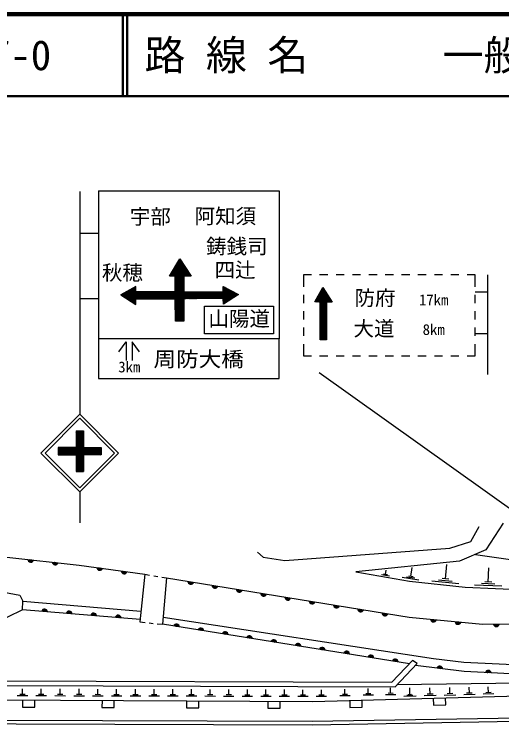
# Model space of a CAD drawing. Units: millimetres, scale not verified. Extents: x 40000 to 680000, y 20000 to 380000.
# Drawn here: x 164493 to 223963, y 293249 to 380000 of the extents above; entities that cross this region are included whole.
import ezdxf
from ezdxf.enums import TextEntityAlignment as Align

# ---------------------------------------------------------------- set-up
doc = ezdxf.new("R2010")
doc.units = ezdxf.units.MM
doc.header["$LTSCALE"] = 1000
for name, color, linetype, lineweight in [('M-BGD', 7, 'Continuous', 25), ('M-STR-STRC', 7, 'Continuous', 25), ('M-STR-STRD', 7, 'Continuous', 25), ('M-TTL', 2, 'Continuous', 140), ('M-TTL-LINE', 7, 'Continuous', 50)]:
    doc.layers.add(name, color=color, linetype=linetype, lineweight=lineweight)
doc.layers.add('M-TTL-TXT', color=7, linetype='Continuous')
doc.styles.add('ＭＳ ゴシック', font='')
doc.styles.get('ＭＳ ゴシック').set_extended_font_data('MS Gothic')

msp = doc.modelspace()

# ---------------------------------------------------------------- hatches: boundary and pattern name
at = {"layer": 'M-STR-STRC'}
h = msp.add_hatch(dxfattribs=at)
h.set_pattern_fill('USER', color=256, style=0, pattern_type=2)
h.set_pattern_definition([(134.75619, (-418707, 369119), (-68.71182, -68.12952), []), (44.75619, (-418707, 369119), (-68.13293, 68.71526), [])])
h.paths.add_polyline_path([(184137, 347996), (183430, 348011), (184705, 350118), (186069, 348016), (185176, 348019), (185180, 345261), (184144, 345261)])
h = msp.add_hatch(dxfattribs=at)
h.set_pattern_fill('USER', color=256, style=0, pattern_type=2)
h.set_pattern_definition([(137.15025, (147288, 860984), (-56.30232, -60.69517), []), (227.15025, (147288, 860984), (60.6982, -56.30513), [])])
h.paths.add_polyline_path([(179326, 346087), (179320, 346744), (177478, 345750), (179325, 344566), (179328, 345264), (184144, 345261), (184141, 346090)])
h = msp.add_hatch(dxfattribs=at)
h.set_pattern_fill('USER', color=256, style=0, pattern_type=2)
h.set_pattern_definition([(43.23603, (218559, 861220), (-56.71023, 60.31421), []), (313.23603, (218559, 861220), (60.31722, 56.71307), [])])
h.paths.add_polyline_path([(189993, 346119), (189995, 346776), (191843, 345794), (190004, 344597), (189996, 345295), (185180, 345261), (185177, 346089)])
h = msp.add_hatch(dxfattribs=at)
h.set_pattern_fill('USER', color=256, style=0, pattern_type=2)
h.set_pattern_definition([(132.87815, (-292979, 375402), (-58.29559, -54.1302), []), (42.87815, (-292979, 375402), (-54.13291, 58.29851), [])])
h.paths.add_polyline_path([(201804, 344862), (201172, 344867), (202127, 346638), (203266, 344863), (202595, 344860), (202600, 340232), (201804, 340235)])
h = msp.add_hatch(dxfattribs=at)
h.set_pattern_fill('USER', color=256, style=0, pattern_type=2)
h.set_pattern_definition([(46.2817, (184722, 342526), (-72.2746, 69.1113), []), (136.2817, (184722, 342526), (-69.1113, -72.2746), [])])
h.paths.add_polyline_path([(184144, 345261), (185183, 345261), (185183, 342526), (184151, 342526)])
h = msp.add_hatch(dxfattribs=at)
h.set_pattern_fill('USER', color=256, style=0, pattern_type=2)
h.set_pattern_definition([(45, (171606, 327094), (-70.7107, 70.7107), []), (135, (171606, 327094), (-70.7107, -70.7107), [])])
h.paths.add_polyline_path([(169873, 327094), (172034, 327094), (172034, 329126), (172934, 329126), (172934, 327094), (175096, 327094), (175096, 326194), (172934, 326194), (172934, 324161), (172034, 324161), (172034, 326194), (169873, 326194)])

# ---------------------------------------------------------------- linework, layer by layer
at = {"layer": 'M-BGD'}
for p, q in [((212884, 311345), (213042, 312433)), ((217105, 311050), (217273, 312808)), ((222318, 310665), (222392, 312430)), ((180420, 311636), (179817, 305801)), ((180420, 311636), (181012, 311533)), ((181504, 311447), (181997, 311361)), ((210256, 311394), (209278, 311536)), ((210030, 311560), (209541, 311631)), ((209786, 311596), (209861, 312117)), ((182489, 311275), (183081, 311172)), ((183081, 311172), (182567, 305518)), ((213864, 310925), (211824, 311221)), ((213374, 311135), (212354, 311283)), ((213139, 311308), (212629, 311382)), ((218712, 310453), (215415, 310768)), ((217909, 310752), (216260, 310909)), ((217517, 311011), (216693, 311089)), ((222732, 310648), (221904, 310683)), ((223954, 310155), (220645, 310294)), ((223136, 310410), (221481, 310480)), ((165522, 307296), (165536, 308335)), ((165536, 308335), (179952, 307108)), ((179849, 306111), (165522, 307296)), ((179817, 305801), (180446, 305736)), ((180944, 305685), (181441, 305634)), ((181938, 305583), (182567, 305518)), ((212696, 300698), (182567, 305518)), ((210563, 298448), (213057, 301078)), ((213641, 300722), (213057, 301078)), ((68426, 298934), (210563, 298448)), ((165490, 296950), (165491, 297648)), ((167796, 296944), (167797, 297640)), ((170098, 296938), (170100, 297633)), ((172397, 296932), (172399, 297625)), ((174693, 296927), (174695, 297618)), ((176985, 296921), (176987, 297610)), ((179273, 296915), (179275, 297603)), ((181558, 296910), (181560, 297595)), ((183840, 296904), (183841, 297587)), ((186118, 296898), (186119, 297580)), ((188392, 296893), (188394, 297572)), ((190663, 296887), (190665, 297565)), ((192931, 296881), (192932, 297557)), ((204838, 296938), (204840, 297606)), ((207684, 297015), (207685, 297684)), ((210402, 297090), (210404, 297758)), ((212750, 296931), (212728, 297742)), ((215219, 296992), (215197, 297775)), ((217638, 297052), (217617, 297808)), ((220008, 297110), (219988, 297841)), ((222330, 297167), (222311, 297872)), ((68432, 296696), (200897, 296104)), ((166144, 296773), (164834, 296776)), ((165817, 296949), (165162, 296950)), ((168449, 296768), (167142, 296771)), ((168122, 296943), (167469, 296945)), ((170749, 296763), (169447, 296766)), ((170424, 296937), (169773, 296939)), ((173047, 296758), (171748, 296761)), ((172722, 296932), (172073, 296933)), ((175340, 296753), (174045, 296755)), ((175017, 296926), (174369, 296927)), ((177631, 296747), (176339, 296750)), ((177308, 296920), (176662, 296922)), ((179917, 296742), (178629, 296745)), ((179596, 296915), (178951, 296916)), ((182201, 296737), (180916, 296740)), ((181880, 296909), (181237, 296910)), ((184480, 296732), (183199, 296735)), ((184160, 296903), (183520, 296905)), ((186756, 296726), (185478, 296729)), ((186437, 296898), (185798, 296899)), ((189029, 296721), (187755, 296724)), ((188711, 296892), (188074, 296893)), ((191298, 296716), (190027, 296719)), ((190981, 296886), (190346, 296888)), ((193564, 296711), (192297, 296714)), ((193248, 296881), (192614, 296882)), ((195826, 296706), (194562, 296709)), ((195511, 296875), (194879, 296876)), ((195195, 296876), (195196, 297550)), ((198085, 296701), (196825, 296704)), ((197770, 296869), (197140, 296871)), ((197455, 296870), (197457, 297542)), ((200340, 296696), (199083, 296698)), ((200027, 296864), (199398, 296865)), ((199712, 296865), (199714, 297535)), ((200897, 296104), (247462, 297379)), ((202592, 296690), (201339, 296693)), ((202279, 296858), (201652, 296860)), ((201966, 296859), (201967, 297528)), ((205465, 296769), (204211, 296772)), ((205152, 296937), (204525, 296938)), ((208310, 296847), (207056, 296850)), ((207997, 297015), (207370, 297016)), ((211029, 296921), (209775, 296924)), ((210716, 297089), (210089, 297091)), ((213516, 296749), (211996, 296708)), ((213133, 296840), (212373, 296820)), ((212940, 296936), (212560, 296926)), ((215959, 296816), (214490, 296776)), ((215586, 297002), (214852, 296982)), ((218352, 296882), (216933, 296843)), ((217992, 297061), (217283, 297042)), ((220698, 296946), (219328, 296909)), ((220350, 297119), (219665, 297101)), ((222996, 297009), (221673, 296973)), ((222660, 297176), (221999, 297158))]:
    msp.add_line(p, q, dxfattribs=at)
for points in [[(224136, 317844), (222027, 314590), (218809, 313226), (206175, 311918), (212701, 310791), (219500, 310045), (226917, 309727), (262878, 311020), (278093, 311756), (292654, 313454), (294535, 313944), (296662, 315117), (296577, 319377), (291827, 336707)], [(194160, 314308), (194850, 313708), (197486, 313326), (217628, 314826), (220191, 315626), (221209, 317444)], [(113611, 312512), (131243, 313918), (143429, 314629), (151525, 314672), (163583, 313725), (172411, 312756), (180420, 311636)], [(220764, 314055), (226181, 313266), (231902, 312932), (233707, 312910)], [(183081, 311172), (212650, 306378), (221607, 305535), (239981, 305631), (292128, 308638), (293357, 309597)], [(68408, 305912), (114252, 307879), (140169, 309630), (151229, 309832), (157226, 309857), (162535, 309562), (165189, 309071), (165536, 308335)], [(282611, 297072), (287857, 298170), (291554, 301243), (295321, 305842), (293981, 309944), (293357, 309597), (294512, 306131), (290884, 301578), (287349, 298990), (282750, 297997), (244436, 298574), (211175, 298121)], [(165522, 307296), (161798, 305507), (158971, 305925), (152679, 306293), (147026, 306318), (131125, 305593), (96257, 303364), (86557, 303020), (68416, 302790)], [(182647, 306391), (215653, 301359), (219334, 300887), (231397, 300318), (258470, 301378), (292216, 303249)], [(291422, 302253), (243216, 299748), (228283, 299303), (219356, 299736), (213435, 300504)], [(68427, 298369), (210963, 297898), (213641, 300722)], [(165500, 296262), (165496, 295408), (166996, 295401), (167000, 296255)], [(175201, 296219), (175197, 295365), (176697, 295358), (176701, 296212)], [(185517, 296173), (185513, 295318), (187013, 295312), (187017, 296166)], [(195439, 296128), (195436, 295274), (196936, 295267), (196940, 296122)], [(205423, 296228), (205447, 295374), (206947, 295415), (206923, 296269)], [(215603, 296506), (215627, 295653), (217126, 295694), (217103, 296548)]]:
    msp.add_lwpolyline(points, dxfattribs=at)
for centre, radius, start, end in [((166512, 313458), 354, 182.53392, 344.9391), ((166512, 313458), 283, 184.75796, 342.71506), ((166512, 313458), 212, 188.50429, 338.96873), ((166512, 313458), 142, 196.21601, 331.257), ((166512, 313458), 100, 206.53368, 320.93934), ((166512, 313458), 100, 206.53368, 320.93934), ((169494, 313130), 354, 182.53392, 344.9391), ((169494, 313130), 283, 184.75796, 342.71506), ((169494, 313130), 212, 188.50429, 338.96873), ((169494, 313130), 142, 196.21601, 331.257), ((169494, 313130), 100, 206.53368, 320.93934), ((169494, 313130), 100, 206.53368, 320.93934), ((174937, 312457), 354, 180.83989, 343.24506), ((174937, 312457), 283, 183.06392, 341.02103), ((174937, 312457), 212, 186.81025, 337.2747), ((174937, 312457), 142, 194.52198, 329.56297), ((174937, 312457), 100, 204.83964, 319.24531), ((174937, 312457), 100, 204.83964, 319.24531), ((177908, 312042), 354, 180.83989, 343.24506), ((177908, 312042), 283, 183.06392, 341.02103), ((177908, 312042), 212, 186.81025, 337.2747), ((177908, 312042), 142, 194.52198, 329.56297), ((177908, 312042), 100, 204.83964, 319.24531), ((177908, 312042), 100, 204.83964, 319.24531), ((186029, 310749), 354, 179.58785, 341.99303), ((186029, 310749), 283, 181.81189, 339.76899), ((186029, 310749), 212, 185.55821, 336.02266), ((186029, 310749), 142, 193.26994, 328.31093), ((186029, 310749), 100, 203.58761, 317.99327), ((186029, 310749), 100, 203.58761, 317.99327), ((188990, 310269), 354, 179.58785, 341.99303), ((188990, 310269), 283, 181.81189, 339.76899), ((188990, 310269), 212, 185.55821, 336.02266), ((188990, 310269), 142, 193.26994, 328.31093), ((188990, 310269), 100, 203.58761, 317.99327), ((188990, 310269), 100, 203.58761, 317.99327), ((191952, 309788), 354, 179.58785, 341.99303), ((191952, 309788), 283, 181.81189, 339.76899), ((191952, 309788), 212, 185.55821, 336.02266), ((191952, 309788), 142, 193.26994, 328.31093), ((191952, 309788), 100, 203.58761, 317.99327), ((191952, 309788), 100, 203.58761, 317.99327), ((194913, 309308), 354, 179.58785, 341.99303), ((194913, 309308), 283, 181.81189, 339.76899), ((194913, 309308), 212, 185.55821, 336.02266), ((194913, 309308), 142, 193.26994, 328.31093), ((194913, 309308), 100, 203.58761, 317.99327), ((194913, 309308), 100, 203.58761, 317.99327), ((197874, 308828), 354, 179.58785, 341.99303), ((197874, 308828), 283, 181.81189, 339.76899), ((197874, 308828), 212, 185.55821, 336.02266), ((197874, 308828), 142, 193.26994, 328.31093), ((197874, 308828), 100, 203.58761, 317.99327), ((197874, 308828), 100, 203.58761, 317.99327), ((200836, 308348), 354, 179.58785, 341.99303), ((200836, 308348), 283, 181.81189, 339.76899), ((200836, 308348), 212, 185.55821, 336.02266), ((200836, 308348), 142, 193.26994, 328.31093), ((200836, 308348), 100, 203.58761, 317.99327), ((200836, 308348), 100, 203.58761, 317.99327), ((168197, 307020), 354, 4.06759, 166.47277), ((168197, 307020), 283, 6.29163, 164.24873), ((168197, 307020), 212, 10.03796, 160.50241), ((168197, 307020), 142, 17.74969, 152.79068), ((168197, 307020), 100, 28.06735, 142.47301), ((168197, 307020), 100, 28.06735, 142.47301), ((171186, 306773), 354, 4.06759, 166.47277), ((203797, 307868), 354, 179.58785, 341.99303), ((203797, 307868), 283, 181.81189, 339.76899), ((203797, 307868), 212, 185.55821, 336.02266), ((203797, 307868), 142, 193.26994, 328.31093), ((203797, 307868), 100, 203.58761, 317.99327), ((203797, 307868), 100, 203.58761, 317.99327), ((206758, 307388), 354, 179.58785, 341.99303), ((206758, 307388), 283, 181.81189, 339.76899), ((206758, 307388), 212, 185.55821, 336.02266), ((206758, 307388), 142, 193.26994, 328.31093), ((206758, 307388), 100, 203.58761, 317.99327), ((206758, 307388), 100, 203.58761, 317.99327), ((171186, 306773), 283, 6.29163, 164.24873), ((171186, 306773), 212, 10.03796, 160.50241), ((171186, 306773), 142, 17.74969, 152.79068), ((171186, 306773), 100, 28.06735, 142.47301), ((171186, 306773), 100, 28.06735, 142.47301), ((174176, 306526), 354, 4.06759, 166.47277), ((174176, 306526), 283, 6.29163, 164.24873), ((174176, 306526), 212, 10.03796, 160.50241), ((174176, 306526), 142, 17.74969, 152.79068), ((174176, 306526), 100, 28.06735, 142.47301), ((174176, 306526), 100, 28.06735, 142.47301), ((177166, 306278), 354, 4.06759, 166.47277), ((177166, 306278), 283, 6.29163, 164.24873), ((177166, 306278), 212, 10.03796, 160.50241), ((177166, 306278), 142, 17.74969, 152.79068), ((177166, 306278), 100, 28.06735, 142.47301), ((177166, 306278), 100, 28.06735, 142.47301), ((209719, 306908), 354, 179.58785, 341.99303), ((209719, 306908), 283, 181.81189, 339.76899), ((209719, 306908), 212, 185.55821, 336.02266), ((209719, 306908), 142, 193.26994, 328.31093), ((209719, 306908), 100, 203.58761, 317.99327), ((209719, 306908), 100, 203.58761, 317.99327), ((184293, 305187), 354, 359.70808, 162.11326), ((184293, 305187), 283, 1.93212, 159.88922), ((184293, 305187), 212, 5.67844, 156.14289), ((215641, 306151), 354, 183.42642, 345.83159), ((215641, 306151), 283, 185.65045, 343.60756), ((215641, 306151), 212, 189.39678, 339.86123), ((215641, 306151), 142, 197.10851, 332.1495), ((215641, 306151), 100, 207.42617, 321.83184), ((215641, 306151), 100, 207.42617, 321.83184), ((218627, 305870), 354, 183.42642, 345.83159), ((218627, 305870), 283, 185.65045, 343.60756), ((218627, 305870), 212, 189.39678, 339.86123), ((218627, 305870), 142, 197.10851, 332.1495), ((218627, 305870), 100, 207.42617, 321.83184), ((218627, 305870), 100, 207.42617, 321.83184), ((223294, 305598), 354, 189.09582, 351.501), ((223294, 305598), 283, 191.31986, 349.27696), ((223294, 305598), 212, 195.06619, 345.53064), ((223294, 305598), 142, 202.77792, 337.81891), ((223294, 305598), 100, 213.09558, 327.50124), ((223294, 305598), 100, 213.09558, 327.50124), ((184293, 305187), 142, 13.39017, 148.43116), ((184293, 305187), 100, 23.70784, 138.1135), ((184293, 305187), 100, 23.70784, 138.1135), ((187255, 304713), 354, 359.70808, 162.11326), ((187255, 304713), 283, 1.93212, 159.88922), ((187255, 304713), 212, 5.67844, 156.14289), ((187255, 304713), 142, 13.39017, 148.43116), ((187255, 304713), 100, 23.70784, 138.1135), ((187255, 304713), 100, 23.70784, 138.1135), ((190218, 304239), 354, 359.70808, 162.11326), ((190218, 304239), 283, 1.93212, 159.88922), ((190218, 304239), 212, 5.67844, 156.14289), ((190218, 304239), 142, 13.39017, 148.43116), ((190218, 304239), 100, 23.70784, 138.1135), ((190218, 304239), 100, 23.70784, 138.1135), ((193180, 303765), 354, 359.70808, 162.11326), ((193180, 303765), 283, 1.93212, 159.88922), ((193180, 303765), 212, 5.67844, 156.14289), ((193180, 303765), 142, 13.39017, 148.43116), ((193180, 303765), 100, 23.70784, 138.1135), ((193180, 303765), 100, 23.70784, 138.1135), ((196142, 303291), 354, 359.70808, 162.11326), ((196142, 303291), 283, 1.93212, 159.88922), ((196142, 303291), 212, 5.67844, 156.14289), ((196142, 303291), 142, 13.39017, 148.43116), ((196142, 303291), 100, 23.70784, 138.1135), ((196142, 303291), 100, 23.70784, 138.1135), ((199105, 302817), 354, 359.70808, 162.11326), ((199105, 302817), 283, 1.93212, 159.88922), ((199105, 302817), 212, 5.67844, 156.14289), ((199105, 302817), 142, 13.39017, 148.43116), ((199105, 302817), 100, 23.70784, 138.1135), ((199105, 302817), 100, 23.70784, 138.1135), ((202067, 302343), 354, 359.70808, 162.11326), ((202067, 302343), 283, 1.93212, 159.88922), ((202067, 302343), 212, 5.67844, 156.14289), ((202067, 302343), 142, 13.39017, 148.43116), ((202067, 302343), 100, 23.70784, 138.1135), ((202067, 302343), 100, 23.70784, 138.1135), ((205029, 301870), 354, 359.70808, 162.11326), ((205029, 301870), 283, 1.93212, 159.88922), ((205029, 301870), 212, 5.67844, 156.14289), ((205029, 301870), 142, 13.39017, 148.43116), ((205029, 301870), 100, 23.70784, 138.1135), ((205029, 301870), 100, 23.70784, 138.1135), ((207992, 301396), 354, 359.70808, 162.11326), ((207992, 301396), 283, 1.93212, 159.88922), ((207992, 301396), 212, 5.67844, 156.14289), ((207992, 301396), 142, 13.39017, 148.43116), ((207992, 301396), 100, 23.70784, 138.1135), ((207992, 301396), 100, 23.70784, 138.1135), ((210954, 300922), 354, 359.70808, 162.11326), ((210954, 300922), 283, 1.93212, 159.88922), ((210954, 300922), 212, 5.67844, 156.14289), ((210954, 300922), 142, 13.39017, 148.43116), ((210954, 300922), 100, 23.70784, 138.1135), ((210954, 300922), 100, 23.70784, 138.1135), ((216388, 300066), 354, 1.40414, 163.80932), ((216388, 300066), 283, 3.62818, 161.58528), ((216388, 300066), 212, 7.37451, 157.83895), ((216388, 300066), 142, 15.08624, 150.12722), ((216388, 300066), 100, 25.4039, 139.80956), ((216388, 300066), 100, 25.4039, 139.80956), ((222318, 299538), 354, 6.02297, 168.42815), ((222318, 299538), 283, 8.24701, 166.20411), ((222318, 299538), 212, 11.99334, 162.45779), ((222318, 299538), 142, 19.70507, 154.74606), ((222318, 299538), 100, 30.02273, 144.42839), ((222318, 299538), 100, 30.02273, 144.42839)]:
    msp.add_arc(centre, radius, start, end, dxfattribs=at)
at = {"layer": 'M-STR-STRC'}
for p, q in [((172493, 358376), (172493, 331161)), ((174767, 358452), (174767, 340386)), ((172493, 353262), (174767, 353262)), ((200744, 348189), (199769, 348189)), ((199769, 348189), (199769, 346732)), ((202744, 348189), (201744, 348189)), ((204744, 348189), (203744, 348189)), ((206744, 348189), (205744, 348189)), ((208744, 348189), (207744, 348189)), ((210744, 348189), (209744, 348189)), ((212744, 348189), (211744, 348189)), ((214744, 348189), (213744, 348189)), ((216744, 348189), (215744, 348189)), ((218744, 348189), (217744, 348189)), ((220720, 348189), (219744, 348189)), ((220720, 346732), (220720, 348189)), ((222230, 348189), (222230, 336006)), ((172493, 345291), (174767, 345291)), ((199769, 345732), (199769, 344732)), ((222230, 346052), (220720, 346052)), ((220720, 344732), (220720, 345732)), ((199769, 343732), (199769, 342732)), ((220720, 342732), (220720, 343732)), ((199769, 341732), (199769, 340732)), ((220720, 340732), (220720, 341732)), ((222230, 340984), (220720, 340984)), ((199769, 339732), (199769, 338274)), ((220720, 338274), (220720, 339732)), ((199769, 338274), (200744, 338274)), ((201744, 338274), (202744, 338274)), ((203744, 338274), (204744, 338274)), ((205744, 338274), (206744, 338274)), ((207744, 338274), (208744, 338274)), ((209744, 338274), (210744, 338274)), ((211744, 338274), (212744, 338274)), ((213744, 338274), (214744, 338274)), ((215744, 338274), (216744, 338274)), ((217744, 338274), (218744, 338274)), ((219744, 338274), (220720, 338274)), ((201705, 336257), (258452, 295668)), ((167756, 326423), (172493, 331161)), ((168251, 326423), (172493, 330666)), ((172493, 331161), (177231, 326423)), ((172493, 330666), (176736, 326423)), ((172034, 329126), (172934, 329126)), ((172034, 329126), (172034, 327094)), ((172934, 329126), (172934, 327094)), ((172034, 327094), (169873, 327094)), ((169873, 327094), (169873, 326194)), ((167756, 326423), (172493, 321685)), ((168251, 326423), (172493, 322180)), ((169873, 326194), (172034, 326194)), ((172034, 326194), (172034, 324161)), ((172493, 322180), (176736, 326423)), ((172493, 321685), (177231, 326423)), ((172934, 326194), (172934, 324161)), ((172034, 324161), (172934, 324161)), ((172493, 321685), (172493, 317898))]:
    msp.add_line(p, q, dxfattribs=at)
for points in [[(174767, 358452), (196828, 358452), (196828, 340386), (174767, 340386)], [(177248, 338764), (178153, 339998), (178153, 337734)], [(179769, 338764), (178863, 339998), (178863, 337734)], [(172934, 327094), (175096, 327094), (175096, 326194), (172934, 326194)]]:
    msp.add_lwpolyline(points, dxfattribs=at)
for points in [[(184137, 347996), (183430, 348011), (184705, 350118), (186069, 348016), (185176, 348019), (185180, 345261), (184144, 345261)], [(179326, 346087), (179320, 346744), (177478, 345750), (179325, 344566), (179328, 345264), (184144, 345261), (184141, 346090)], [(189993, 346119), (189995, 346776), (191843, 345794), (190004, 344597), (189996, 345295), (185180, 345261), (185177, 346089)], [(201804, 344862), (201172, 344867), (202127, 346638), (203266, 344863), (202595, 344860), (202600, 340232), (201804, 340235)], [(184144, 345261), (185183, 345261), (185183, 342526), (184151, 342526)], [(187701, 340962), (187701, 344350), (196126, 344350), (196135, 340962)], [(174767, 340386), (174767, 335526), (196827, 335526), (196828, 340386)]]:
    msp.add_lwpolyline(points, close=True, dxfattribs=at)
at = {"layer": 'M-STR-STRD'}
for p, q in [((68441, 294147), (200827, 293690)), ((200827, 293690), (259546, 294687))]:
    msp.add_line(p, q, dxfattribs=at)
msp.add_lwpolyline([(68440, 293706), (200826, 293249), (259553, 294287), (292007, 294020)], dxfattribs=at)
at = {"layer": 'M-TTL'}
msp.add_line((680000, 380000), (40000, 380000), dxfattribs=at)
at = {"layer": 'M-TTL-LINE'}
for p, q in [((177750, 380000), (177750, 370000)), ((178250, 380000), (178250, 370000)), ((40000, 370000), (680000, 370000))]:
    msp.add_line(p, q, dxfattribs=at)

# ---------------------------------------------------------------- texts
at = {"layer": 'M-STR-STRC', "style": 'ＭＳ ゴシック'}
for s, height, p in [('宇部', 1833, (181096, 353817)), ('阿知須', 1833, (190249, 353888)), ('鋳銭司', 1833, (191643, 350195)), ('秋穂', 1833, (177687, 346981)), ('四辻', 1833, (191430, 347318)), ('防府', 1833, (208508, 343894)), ('17km', 1320, (215659, 344068)), ('山陽道', 1833, (191935, 341359)), ('大道', 1833, (208379, 340161)), ('8km', 1320, (215659, 340445)), ('3km', 1320, (178529, 335879))]:
    msp.add_text(s, height=height, dxfattribs=at).set_placement(p, align=Align.BOTTOM_CENTER)
at = {"layer": 'M-STR-STRC', "style": 'ＭＳ ゴシック', "width": 1.1}
msp.add_text('周防大橋', height=1833, dxfattribs=at).set_placement((186986, 336422), align=Align.BOTTOM_CENTER)
at = {"layer": 'M-TTL-TXT', "style": 'ＭＳ ゴシック'}
for s, p in [('路 線 名', (180380, 375000)), ('一般県道\u3000大海秋穂二島線', (216734, 375000)), ('7-0', (161521, 375000))]:
    msp.add_text(s, height=3666, dxfattribs=at).set_placement(p, align=Align.MIDDLE_LEFT)

doc.saveas('drawing.dxf')
